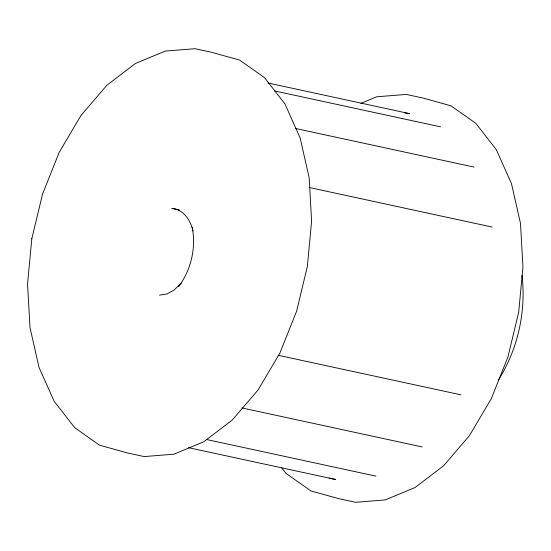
<?xml version="1.0" encoding="UTF-8"?>
<svg xmlns="http://www.w3.org/2000/svg" width="551" height="551" viewBox="0 0 551 551"><rect width="100%" height="100%" fill="white"/><g stroke="black" fill="none" stroke-linecap="round" stroke-linejoin="round"><path stroke-width="0.83" d="M498.428 380.004C517.816 349.382 526.308 311.356 521.997 275.383M360.926 103.319L376.636 96.797L406.28 94.421L422.961 98.03L450.918 105.792L475.782 123.3L496.306 149.679L511.466 183.6L520.495 223.369L522.947 266.98L518.691 312.265L507.946 356.938L491.251 398.766L469.438 435.655L443.61 465.74L415.055 487.532L385.204 499.922L355.56 502.298L338.872 498.689L310.916 490.927L286.052 473.419L281.32 467.331M159.501 295.178L166.953 293.952L174.323 289.854L181.1 283.159L178.71 286.375C191.28 269.694 196.184 247.688 192.203 227.205L192.526 228.706M404.895 112.989L409.703 113.651L267.903 82.981M274.419 90.894L440.545 126.833M295.246 128.411L473.963 167.07M309.035 187.45L491.947 227.019M179.412 210.048L171.864 208.416C183.607 209.284 190.577 220.469 193.008 230.952M277.986 355.25L460.905 394.819M241.793 407.905L422.19 446.93M206.432 439.478L375.92 476.14M188.614 447.694L335.449 479.46L329.147 478.02M31.806 238.735L27.55 284.02L30.002 327.631L39.031 367.4L54.184 401.321L74.709 427.7L99.573 445.208L127.529 452.97L144.217 456.579L173.861 454.203L203.712 441.812L232.267 420.02L258.095 389.936L279.908 353.046L296.603 311.219L307.348 266.546L311.597 221.261L309.152 177.642L300.123 137.881L284.963 103.96L264.439 77.581L239.575 60.073L211.618 52.311L194.937 48.702L165.293 51.078L135.443 63.468L106.887 85.26L81.052 115.345L59.246 152.234L42.551 194.062L31.806 238.735"/></g></svg>
